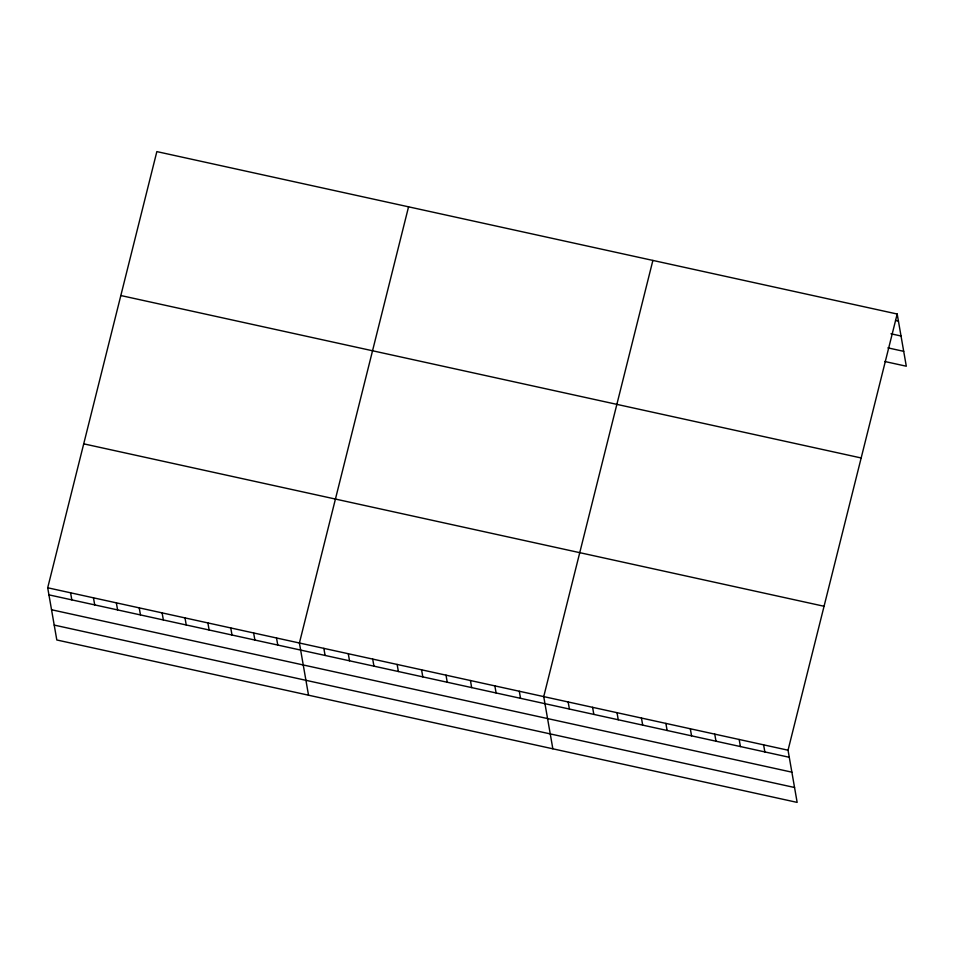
<?xml version="1.0" encoding="UTF-8"?>
<svg xmlns="http://www.w3.org/2000/svg" width="954" height="954" viewBox="0 0 954 954"><rect width="100%" height="100%" fill="white"/><g stroke="black" fill="none" stroke-linecap="round" stroke-linejoin="round"><path stroke-width="1.43" d="M897.189 314.021L788.04 750.202L797.15 802.397L56.811 639.979L47.7 587.783L156.85 151.603L897.189 314.021L906.3 366.217L884.74 361.494M408.562 206.827L299.413 642.996L308.524 695.204M652.882 260.43L543.732 696.599L552.843 748.795M895.556 320.472L898.429 321.104M890.964 333.793L901.029 335.999M887.888 347.864L903.7 351.334M120.836 295.537L861.176 457.968M83.725 443.837L824.065 606.267M47.7 587.783L788.04 750.202M48.94 594.855L789.28 757.285M51.54 609.749L791.88 772.168M54.211 625.085L794.551 787.503M763.605 744.835L764.846 751.919M739.183 739.481L740.411 746.565M714.749 734.115L715.977 741.198M690.314 728.761L691.555 735.844M665.88 723.406L667.12 730.478M641.458 718.04L642.686 725.123M617.023 712.686L618.252 719.757M592.589 707.319L593.829 714.403M568.155 701.965L569.395 709.049M519.298 691.245L520.538 698.328M494.864 685.878L496.104 692.962M470.429 680.524L471.67 687.607M446.007 675.158L447.235 682.241M421.573 669.803L422.813 676.887M397.138 664.437L398.378 671.521M372.704 659.083L373.944 666.166M348.282 653.717L349.51 660.8M323.847 648.362L325.087 655.446M276.529 637.976L277.769 645.059M253.645 632.955L254.885 640.039M230.761 627.935L232.001 635.018M207.889 622.914L209.117 629.998M185.004 617.906L186.233 624.977M162.12 612.885L163.349 619.957M139.236 607.865L140.465 614.936M116.352 602.845L117.58 609.916M93.468 597.824L94.708 604.896M70.584 592.804L71.824 599.875"/></g></svg>
